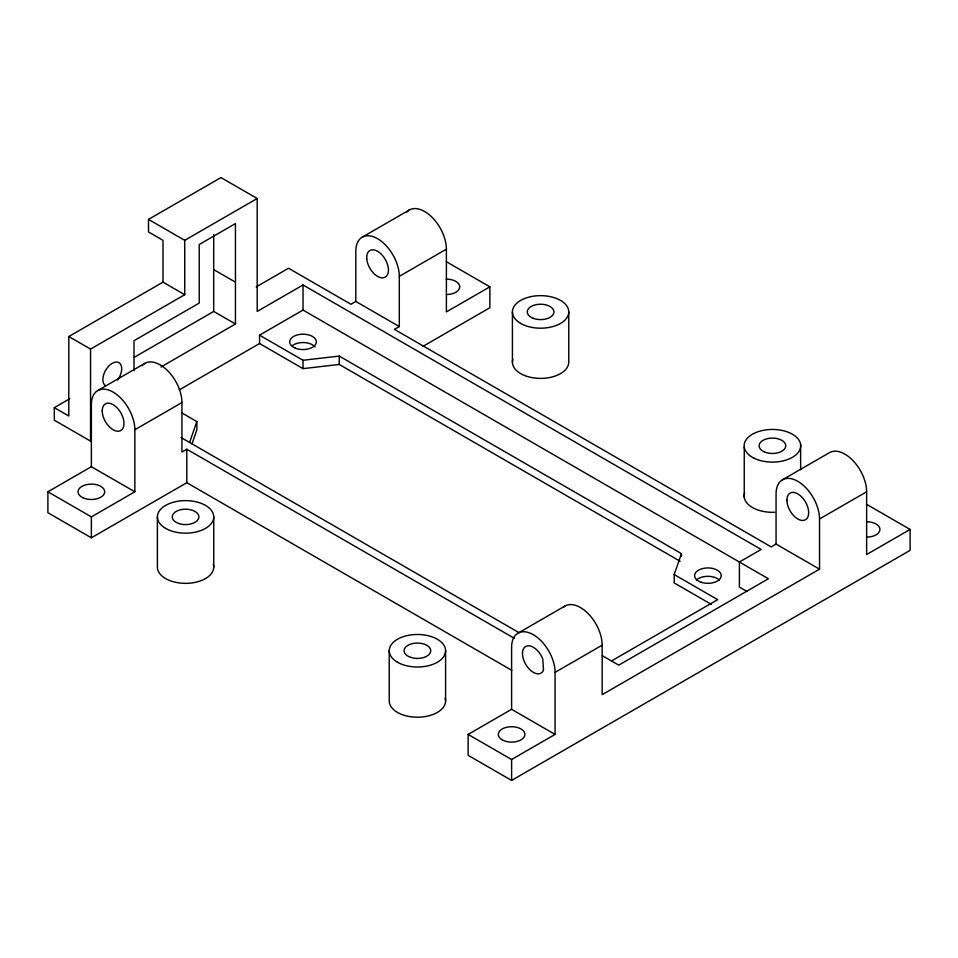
<?xml version="1.0" encoding="UTF-8"?>
<svg xmlns="http://www.w3.org/2000/svg" width="958" height="958" viewBox="0 0 958 958"><rect width="100%" height="100%" fill="white"/><g stroke="black" fill="none" stroke-linecap="round" stroke-linejoin="round"><path stroke-width="1.44" d="M189.6 442.476L196.845 421.568L181.505 412.706M192.019 443.877L196.845 429.926L196.845 421.568M711.279 604.342L674.204 582.931L674.204 574.561L681.449 553.652L339.252 356.089L303.027 360.268L259.546 335.168L259.546 343.539L179.278 389.882M257.187 198.498L184.726 240.326L184.726 294.705L90.543 349.083L90.543 441.111L54.307 420.203L54.307 407.653L68.808 416.011L68.808 336.533L162.992 282.155L162.992 240.326L148.502 231.956L148.502 219.406L220.951 177.577L257.187 198.498L257.187 311.434L303.027 284.969L761.155 549.461L739.408 562.011L739.408 587.11L746.977 591.481M134.108 357.394L213.706 311.434L235.452 323.984L235.452 223.585L199.216 244.506L199.216 303.075L134.012 340.713L134.012 370.602M256.169 286.921L288.538 268.24L350.951 304.273L355.825 301.459L399.306 326.558L399.306 276.359A30.74 17.747 60 0 0 377.56 238.71A30.74 17.747 60 0 0 355.825 251.259L355.825 301.459M54.307 407.653L69.826 398.696M362.196 237.189L409.294 210.006M97.74 390.565L144.838 363.381M160.98 366.986L235.452 323.984M259.546 335.168L303.027 310.069L768.4 578.752L618.748 665.151L602.366 655.691M399.306 276.359L446.392 249.176A30.74 17.747 60 0 0 430.968 216.245A30.74 17.747 60 0 0 406.587 212.245M511.788 670.325L186.81 482.7L91.369 537.809L47.9 512.71L47.9 491.789L91.369 516.889L134.85 491.789L134.85 429.747L181.936 402.552A30.74 17.747 60 0 0 166.512 369.62A30.74 17.747 60 0 0 142.131 365.633M47.9 491.789L91.369 466.69L134.85 491.789M514.374 638.351L186.81 449.23L181.936 452.056L181.936 402.552M399.306 326.558L394.421 329.372L771.19 546.898L776.064 544.084L819.533 569.172L819.533 518.985A30.74 17.747 60 0 0 797.798 481.335A30.74 17.747 60 0 0 776.064 493.885L776.064 544.084M422.801 346.461L489.873 307.734L489.873 286.825L446.392 311.913L446.392 249.176M782.423 479.814L829.52 452.619A30.74 17.747 60 0 1 853.207 460.858A30.74 17.747 60 0 1 866.631 491.789L866.631 554.538L910.1 529.439L910.1 550.359L511.608 780.423L468.127 755.323L468.127 734.415L511.608 709.315L555.077 734.415L555.077 672.36A30.74 17.747 60 0 0 533.343 634.711A30.74 17.747 60 0 0 511.608 647.261L511.608 709.315M517.967 633.19L565.064 605.995M819.533 518.985L866.631 491.789M555.077 672.36L602.175 645.165A30.74 17.747 60 0 0 587.422 612.892A30.74 17.747 60 0 0 563.196 607.384M611.503 660.96L717.674 599.66L674.204 574.561M819.533 569.172L602.175 694.67L602.175 645.165M468.127 734.415L511.608 759.502L555.077 734.415M259.546 343.539L303.027 368.638L339.252 364.447L680.156 561.268M446.392 261.726L489.873 286.825M866.631 504.339L910.1 529.439M148.502 219.406L184.726 240.326M213.706 269.605L235.452 282.155M162.992 282.155L184.726 294.705M68.808 336.533L90.543 349.083M181.086 437.555L518.853 632.567M800.637 444.512L800.637 469.612M744.246 447.051L744.246 497.238M681.449 553.652L681.449 556.442M568.765 311.913L568.765 362.112A28.177 16.274 0 0 1 538.133 378.326A28.177 16.274 0 0 1 512.841 359.286M512.41 311.913L512.41 362.112M511.608 759.502L511.608 780.423M445.59 650.721L445.59 700.921M389.235 650.769L389.235 700.969A28.177 16.274 0 0 0 419.915 717.147A28.177 16.274 0 0 0 445.159 698.095M339.252 356.089L339.252 364.447M303.027 284.969L303.027 310.069M303.027 360.268L303.027 368.638M213.706 234.471L213.706 311.434M213.742 516.889L213.742 567.088M186.81 449.23L186.81 482.7M157.387 516.889L157.387 567.088A28.177 16.274 0 0 0 188.019 583.29A28.177 16.274 0 0 0 213.311 564.262M91.369 466.69L91.369 404.647A30.74 17.747 60 0 1 113.104 392.097A30.74 17.747 60 0 1 134.85 429.747M91.369 516.889L91.369 537.809M866.631 521.751A13.316 7.688 0 0 1 879.947 529.439A13.316 7.688 0 0 1 866.631 537.127M446.308 279.125A13.316 7.688 0 0 1 459.72 286.765A13.316 7.688 0 0 1 446.488 294.513M292.142 345.802A13.316 7.688 0 0 1 315.122 347.024M696.358 580.153A13.316 7.688 0 0 1 719.434 580.153M105.62 385.715A13.316 7.688 -60 0 1 106.015 369.668A13.316 7.688 -60 0 1 119.666 363.178A13.316 7.688 -60 0 1 117.678 379.979M774.639 512.255A28.285 16.322 0 0 1 744.629 492.987M543.485 669.905L542.755 671.522A15.364 8.873 60 0 1 526.349 665.391A15.364 8.873 60 0 1 526.349 646.159A15.364 8.873 60 0 1 542.755 658.972L543.485 669.905M82.759 497.657A13.316 7.688 0 0 0 104.482 493.166A13.316 7.688 0 0 0 86.879 484.556A13.316 7.688 0 0 0 82.759 497.657M502.279 739.899A13.316 7.688 0 0 0 524.505 736.319A13.316 7.688 0 0 0 508.027 727.002A13.316 7.688 0 0 0 502.279 739.899M295.339 348.161A13.316 7.688 0 0 0 316.284 342.581A13.316 7.688 0 0 0 297.447 334.893A13.316 7.688 0 0 0 295.339 348.161M701.232 582.284A13.316 7.688 0 0 0 721.218 575.626A13.316 7.688 0 0 0 701.232 568.968A13.316 7.688 0 0 0 701.232 582.284M786.925 500.16A15.364 8.873 60 0 0 803.235 520.433A15.364 8.873 60 0 0 803.235 498.699A15.364 8.873 60 0 0 786.925 500.16M366.746 258.696A15.364 8.873 60 0 0 383.823 277.688A15.364 8.873 60 0 0 382.134 255.056A15.364 8.873 60 0 0 366.746 258.696M102.243 410.922A15.364 8.873 60 0 0 118.541 431.196A15.364 8.873 60 0 0 118.541 409.461A15.364 8.873 60 0 0 102.243 410.922M165.638 528.397A28.177 16.274 0 0 0 212.784 521.104A28.177 16.274 0 0 0 178.272 501.178A28.177 16.274 0 0 0 165.638 528.397M178.906 523.547A13.316 7.688 0 0 0 198.881 516.889A13.316 7.688 0 0 0 178.906 510.231A13.316 7.688 0 0 0 178.906 523.547M397.522 662.265A28.177 16.274 0 0 0 444.644 654.937A28.177 16.274 0 0 0 410.084 635.034A28.177 16.274 0 0 0 397.522 662.265M410.754 657.404A13.316 7.688 0 0 0 430.729 650.745A13.316 7.688 0 0 0 410.754 644.087A13.316 7.688 0 0 0 410.754 657.404M754.054 458.187A28.285 16.322 0 0 0 800.241 448.763A28.285 16.322 0 0 0 763.011 430.381A28.285 16.322 0 0 0 754.054 458.187M764.484 451.948A13.316 7.688 0 0 0 785.668 446.668A13.316 7.688 0 0 0 767.154 438.716A13.316 7.688 0 0 0 764.484 451.948M520.661 323.421A28.177 16.274 0 0 0 567.807 316.128A28.177 16.274 0 0 0 533.295 296.202A28.177 16.274 0 0 0 520.661 323.421M533.319 318.355A13.316 7.688 0 0 0 553.892 312.332A13.316 7.688 0 0 0 534.552 305.063A13.316 7.688 0 0 0 533.319 318.355"/></g></svg>
